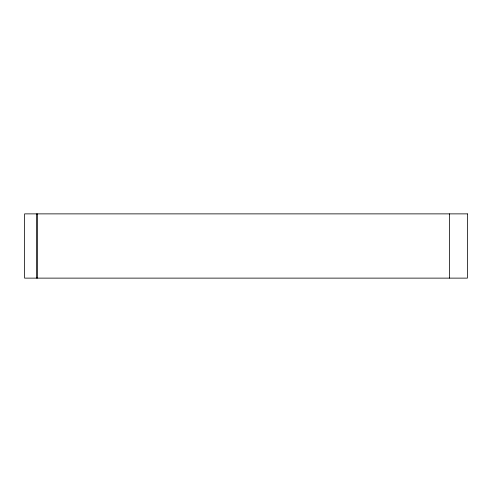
<?xml version="1.0" encoding="UTF-8"?>
<svg xmlns="http://www.w3.org/2000/svg" width="492" height="492" viewBox="0 0 492 492"><rect width="100%" height="100%" fill="white"/><g stroke="black" fill="none" stroke-linecap="round" stroke-linejoin="round"><path stroke-width="0.74" d="M449.577 213.872L449.577 278.128M37.589 213.872L37.589 278.128M36.433 213.872L36.433 278.128M467.4 213.872L24.6 213.872L24.6 278.128L467.4 278.128L467.4 213.872"/></g></svg>
